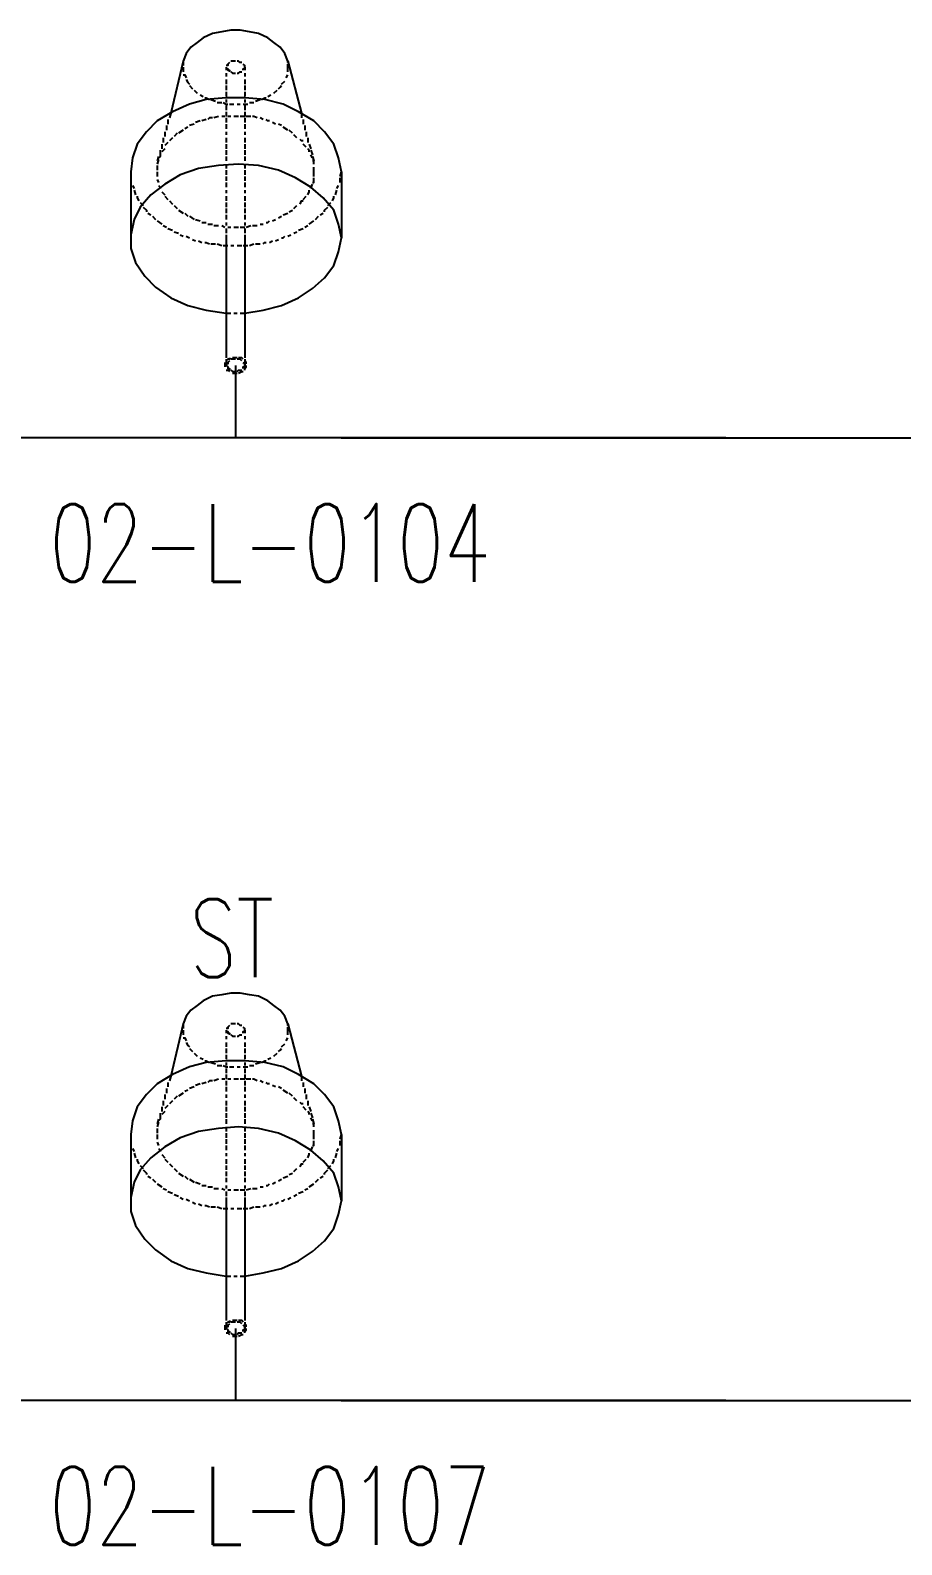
# Model space of a CAD drawing. Header units: inches. Extents: x 35 to 2894, y 23 to 617.
# Drawn here: x 352.9 to 403.4, y 211 to 298.7 of the extents above; entities that cross this region are included whole.
import ezdxf

# ---------------------------------------------------------------- set-up
doc = ezdxf.new("R2010")
doc.units = ezdxf.units.IN
doc.header["$MEASUREMENT"] = 0
doc.layers.add('Layer 1', color=7, linetype='Continuous')
doc.layers.add('LGT1', color=7, linetype='Continuous')
doc.styles.add('HZTXT', font='simplexs.shx', dxfattribs={"width": 0.7, "bigfont": 'hztxt.shx'})

msp = doc.modelspace()

# ---------------------------------------------------------------- linework, layer by layer
at = {"lineweight": -3}
for p, q in [((393.176, 275.099), (277.703, 275.099)), ((393.176, 219.381), (277.703, 219.381))]:
    msp.add_line(p, q, dxfattribs=at)
at = {"layer": 'Layer 1', "color": 1, "lineweight": -3}
for points in [[(367.821, 296.894), (367.643, 297.339), (367.377, 297.695), (367.021, 297.962), (366.665, 298.229), (366.131, 298.496), (365.597, 298.585), (365.063, 298.674), (364.53, 298.674), (363.996, 298.585), (363.462, 298.496), (362.928, 298.229), (362.573, 297.962), (362.217, 297.695), (361.95, 297.339), (361.772, 296.894)], [(361.772, 296.894), (361.06, 293.87), (360.971, 293.603)], [(361.772, 296.894), (361.772, 296.628)], [(361.772, 296.539), (361.772, 296.271)], [(364.441, 296.805), (364.352, 296.716), (364.352, 296.628), (364.263, 296.628)], [(364.263, 296.539), (364.263, 296.361)], [(364.263, 296.45), (364.352, 296.45), (364.352, 296.361), (364.441, 296.361), (364.441, 296.271)], [(364.797, 296.894), (364.53, 296.894)], [(364.53, 296.271), (364.619, 296.183), (364.797, 296.183)], [(365.153, 296.805), (365.063, 296.805), (364.974, 296.894), (364.886, 296.894)], [(364.886, 296.183), (364.974, 296.183), (365.063, 296.271), (365.153, 296.271)], [(365.331, 296.539), (365.331, 296.628), (365.242, 296.716)], [(365.242, 296.361), (365.242, 296.45), (365.331, 296.45), (365.331, 296.539)], [(365.331, 296.539), (365.331, 296.361)], [(367.821, 296.805), (367.821, 296.894)], [(367.821, 296.894), (368.622, 293.87), (368.622, 293.603)], [(367.821, 296.539), (367.821, 296.716)], [(367.821, 296.271), (367.821, 296.539)], [(361.772, 296.094), (361.861, 296.094), (361.95, 295.916)], [(361.95, 295.827), (362.039, 295.649), (362.128, 295.56)], [(362.128, 295.471), (362.306, 295.293)], [(364.263, 296.183), (364.263, 296.005)], [(364.263, 295.827), (364.263, 295.56)], [(364.263, 295.471), (364.263, 295.204)], [(365.331, 296.183), (365.331, 296.005)], [(365.331, 295.827), (365.331, 295.56)], [(365.331, 295.471), (365.331, 295.204)], [(367.288, 295.293), (367.377, 295.382), (367.466, 295.471)], [(367.466, 295.56), (367.643, 295.738)], [(367.732, 295.916), (367.821, 296.094)], [(370.846, 290.222), (370.935, 290.489), (370.757, 291.29), (370.49, 292.091), (369.956, 292.802), (369.334, 293.425), (368.444, 293.959), (367.555, 294.404), (366.487, 294.67), (365.331, 294.759), (364.263, 294.759), (363.107, 294.67), (362.128, 294.404), (361.149, 293.959), (360.26, 293.425), (359.637, 292.802), (359.103, 292.091), (358.836, 291.29), (358.747, 290.489)], [(362.395, 295.204), (362.573, 295.026)], [(362.75, 294.937), (362.928, 294.848)], [(363.018, 294.759), (363.107, 294.759), (363.284, 294.67)], [(363.373, 294.67), (363.64, 294.581)], [(363.729, 294.492), (363.996, 294.492)], [(364.085, 294.492), (364.263, 294.404), (364.352, 294.404)], [(364.263, 295.115), (364.263, 294.848)], [(364.263, 294.67), (364.263, 294.492)], [(365.331, 295.115), (365.331, 294.848)], [(365.331, 294.67), (365.331, 294.492)], [(365.597, 294.492), (365.864, 294.492)], [(365.953, 294.581), (366.22, 294.67)], [(366.309, 294.67), (366.487, 294.759), (366.576, 294.759)], [(366.665, 294.848), (366.843, 294.937)], [(367.021, 295.026), (367.198, 295.204)], [(363.462, 293.603), (363.284, 293.603), (363.195, 293.514)], [(363.818, 293.692), (363.551, 293.603)], [(364.174, 293.692), (363.996, 293.692)], [(364.263, 294.315), (364.263, 294.047)], [(364.263, 293.959), (364.263, 293.692)], [(364.263, 293.603), (364.263, 293.336)], [(364.53, 293.692), (364.352, 293.692)], [(364.441, 294.404), (364.708, 294.404)], [(364.974, 293.692), (364.708, 293.692)], [(364.886, 294.404), (365.063, 294.404)], [(365.331, 293.692), (365.063, 293.692)], [(365.242, 294.404), (365.508, 294.404)], [(365.331, 294.315), (365.331, 294.047)], [(365.331, 293.959), (365.331, 293.692)], [(365.331, 293.603), (365.331, 293.336)], [(365.686, 293.692), (365.419, 293.692)], [(366.042, 293.603), (365.864, 293.692), (365.775, 293.692)], [(366.398, 293.514), (366.22, 293.603)], [(360.704, 292.802), (360.704, 292.535)], [(360.793, 293.158), (360.793, 292.891)], [(360.882, 293.514), (360.882, 293.247)], [(361.416, 292.713), (361.238, 292.535)], [(361.772, 292.891), (361.505, 292.713)], [(362.039, 293.069), (361.861, 292.98)], [(362.395, 293.247), (362.128, 293.158)], [(362.75, 293.425), (362.484, 293.336)], [(363.107, 293.514), (362.839, 293.425)], [(364.263, 293.247), (364.263, 292.98)], [(364.263, 292.802), (364.263, 292.624)], [(365.331, 293.247), (365.331, 292.98)], [(365.331, 292.802), (365.331, 292.624)], [(366.754, 293.425), (366.665, 293.425), (366.576, 293.514)], [(367.11, 293.247), (366.932, 293.336)], [(367.466, 293.158), (367.288, 293.247)], [(367.821, 292.891), (367.555, 293.069)], [(368.088, 292.713), (367.91, 292.891)], [(368.711, 293.514), (368.711, 293.247)], [(368.8, 293.158), (368.8, 292.891)], [(368.889, 292.802), (368.889, 292.535)], [(360.526, 292.091), (360.526, 291.823)], [(360.704, 291.823), (360.526, 291.646)], [(360.615, 292.446), (360.615, 292.18)], [(360.882, 292.18), (360.704, 292.001)], [(361.149, 292.446), (360.971, 292.268)], [(364.263, 292.446), (364.263, 292.18)], [(364.263, 292.091), (364.263, 291.823)], [(365.331, 292.446), (365.331, 292.18)], [(365.331, 292.091), (365.331, 291.823)], [(368.355, 292.446), (368.177, 292.624)], [(368.711, 292.268), (368.622, 292.268), (368.533, 292.357)], [(368.889, 291.912), (368.711, 292.091)], [(368.978, 292.446), (368.978, 292.18)], [(369.067, 291.646), (369.067, 291.735), (368.978, 291.823)], [(369.067, 292.091), (369.156, 291.823)], [(360.349, 291.379), (360.26, 291.112)], [(360.349, 291.201), (360.26, 290.934)], [(360.438, 291.557), (360.438, 291.379), (360.349, 291.29)], [(360.438, 291.735), (360.438, 291.468)], [(364.263, 291.735), (364.263, 291.468)], [(364.263, 291.379), (364.263, 291.112)], [(365.331, 291.735), (365.331, 291.468)], [(365.331, 291.379), (365.331, 291.112)], [(369.156, 291.735), (369.245, 291.468)], [(369.245, 291.29), (369.156, 291.468)], [(369.245, 291.379), (369.334, 291.112)], [(369.334, 290.934), (369.334, 291.112), (369.245, 291.112)], [(370.935, 286.664), (370.757, 287.464), (370.49, 288.265), (369.867, 288.977), (369.156, 289.599), (368.266, 290.133), (367.288, 290.578), (366.131, 290.845), (364.974, 290.934), (363.818, 290.845), (362.662, 290.667), (361.594, 290.311), (360.704, 289.777), (359.904, 289.155), (359.281, 288.443), (358.925, 287.731), (358.747, 286.842), (358.747, 286.041), (359.014, 285.24), (359.548, 284.44), (360.17, 283.817), (361.06, 283.194), (362.039, 282.749), (363.107, 282.483), (364.263, 282.305)], [(358.747, 290.489), (358.747, 290.222)], [(358.747, 290.489), (358.747, 286.664)], [(358.747, 290.133), (358.747, 289.866)], [(360.26, 290.845), (360.26, 290.578)], [(360.26, 290.489), (360.26, 290.222)], [(364.263, 290.934), (364.263, 290.667)], [(364.263, 290.578), (364.263, 290.311)], [(364.263, 290.222), (364.263, 289.956)], [(365.331, 290.934), (365.331, 290.667)], [(365.331, 290.578), (365.331, 290.311)], [(365.331, 290.222), (365.331, 289.956)], [(369.245, 289.866), (369.334, 289.866), (369.334, 290.133)], [(369.334, 290.489), (369.334, 290.756)], [(369.334, 290.222), (369.334, 290.489)], [(370.846, 289.866), (370.846, 290.133)], [(370.935, 290.489), (370.935, 286.664)], [(358.836, 289.688), (358.925, 289.511)], [(358.925, 289.422), (359.014, 289.155)], [(360.26, 290.044), (360.349, 289.866)], [(360.349, 289.688), (360.438, 289.599), (360.438, 289.511)], [(360.526, 289.333), (360.704, 289.155)], [(364.263, 289.866), (364.263, 289.599)], [(364.263, 289.422), (364.263, 289.243)], [(365.331, 289.866), (365.331, 289.599)], [(365.331, 289.422), (365.331, 289.243)], [(368.978, 289.155), (369.067, 289.333), (369.067, 289.422)], [(369.156, 289.511), (369.245, 289.777)], [(370.579, 289.155), (370.668, 289.422)], [(370.668, 289.511), (370.757, 289.688)], [(359.103, 289.066), (359.103, 288.977), (359.192, 288.799)], [(359.281, 288.71), (359.459, 288.532)], [(359.459, 288.443), (359.637, 288.265), (359.637, 288.176)], [(360.704, 289.066), (360.882, 288.888)], [(360.971, 288.799), (361.149, 288.621)], [(361.238, 288.532), (361.416, 288.354)], [(364.263, 289.066), (364.263, 288.799)], [(364.263, 288.71), (364.263, 288.443)], [(364.263, 288.354), (364.263, 288.087)], [(365.331, 289.066), (365.331, 288.799)], [(365.331, 288.71), (365.331, 288.443)], [(365.331, 288.354), (365.331, 288.087)], [(368.177, 288.354), (368.355, 288.532)], [(368.533, 288.621), (368.622, 288.799), (368.711, 288.799)], [(368.711, 288.888), (368.889, 289.066)], [(369.956, 288.176), (369.956, 288.265), (370.134, 288.443)], [(370.134, 288.532), (370.312, 288.71)], [(370.401, 288.799), (370.49, 288.977), (370.49, 289.066)], [(359.726, 288.087), (359.904, 287.998)], [(359.993, 287.909), (360.17, 287.731)], [(360.26, 287.642), (360.526, 287.464)], [(361.505, 288.265), (361.772, 288.087)], [(361.861, 288.087), (362.039, 287.909)], [(362.128, 287.909), (362.395, 287.731)], [(362.484, 287.731), (362.75, 287.642)], [(362.839, 287.553), (363.107, 287.553)], [(363.195, 287.464), (363.462, 287.464)], [(364.263, 287.998), (364.263, 287.731)], [(364.263, 287.553), (364.263, 287.375)], [(365.331, 287.998), (365.331, 287.731)], [(365.331, 287.553), (365.331, 287.375)], [(366.22, 287.464), (366.398, 287.464)], [(366.576, 287.553), (366.665, 287.553), (366.754, 287.642)], [(366.932, 287.642), (367.11, 287.731)], [(367.288, 287.82), (367.466, 287.909)], [(367.555, 287.998), (367.821, 288.087)], [(367.91, 288.176), (368.088, 288.265)], [(369.067, 287.464), (369.334, 287.642)], [(369.423, 287.731), (369.601, 287.909)], [(369.69, 287.998), (369.867, 288.087)], [(360.615, 287.375), (360.793, 287.287)], [(360.882, 287.198), (361.149, 287.108)], [(361.238, 287.019), (361.505, 286.931)], [(361.594, 286.842), (361.772, 286.753)], [(361.95, 286.753), (362.128, 286.664)], [(362.306, 286.575), (362.484, 286.486)], [(363.551, 287.375), (363.818, 287.375)], [(363.996, 287.375), (364.174, 287.287)], [(364.263, 287.198), (364.263, 286.931)], [(364.263, 286.842), (364.263, 279.725)], [(364.352, 287.287), (364.53, 287.287)], [(364.708, 287.287), (364.974, 287.287)], [(365.063, 287.287), (365.331, 287.287)], [(365.331, 287.198), (365.331, 286.931)], [(365.331, 286.842), (365.331, 279.725)], [(365.331, 282.305), (366.398, 282.483), (367.466, 282.749), (368.444, 283.194), (369.245, 283.728), (369.956, 284.351), (370.49, 285.062), (370.757, 285.863), (370.935, 286.664)], [(365.419, 287.287), (365.686, 287.375)], [(365.775, 287.375), (366.042, 287.375)], [(367.11, 286.486), (367.288, 286.575)], [(367.466, 286.664), (367.555, 286.664), (367.643, 286.753)], [(367.821, 286.753), (367.999, 286.842)], [(368.177, 286.931), (368.355, 287.019)], [(368.444, 287.108), (368.711, 287.198)], [(368.8, 287.287), (368.978, 287.375)], [(362.662, 286.486), (362.839, 286.397)], [(363.018, 286.397), (363.107, 286.397), (363.284, 286.308)], [(363.373, 286.308), (363.64, 286.308)], [(363.729, 286.308), (363.996, 286.219)], [(364.085, 286.219), (364.352, 286.219)], [(364.53, 286.219), (364.708, 286.219)], [(364.886, 286.219), (365.153, 286.219)], [(365.242, 286.219), (365.508, 286.219)], [(365.597, 286.219), (365.864, 286.308)], [(365.953, 286.308), (366.22, 286.308)], [(366.398, 286.308), (366.487, 286.397), (366.576, 286.397)], [(366.754, 286.397), (366.932, 286.486)], [(364.263, 282.305), (364.53, 282.305)], [(364.708, 282.305), (364.886, 282.305)], [(365.063, 282.305), (365.331, 282.305)], [(364.441, 279.725), (364.441, 279.636), (364.352, 279.636), (364.263, 279.547)], [(364.441, 279.725), (364.441, 279.636), (364.352, 279.636), (364.263, 279.547)], [(364.263, 279.636), (364.263, 279.28)], [(364.797, 279.636), (364.53, 279.636)], [(364.886, 279.725), (364.619, 279.725)], [(364.886, 279.725), (364.619, 279.725)], [(365.153, 279.547), (365.063, 279.636), (364.886, 279.636)], [(365.242, 279.636), (365.153, 279.725), (364.974, 279.725)], [(365.242, 279.636), (365.153, 279.725), (364.974, 279.725)], [(365.331, 279.636), (365.331, 279.28)], [(364.174, 279.458), (364.174, 279.28)], [(364.174, 279.458), (364.174, 279.28)], [(364.174, 279.28), (364.174, 279.191)], [(364.174, 279.28), (364.174, 279.191)], [(364.441, 279.547), (364.352, 279.458), (364.352, 279.369), (364.263, 279.369)], [(364.263, 279.28), (364.352, 279.191), (364.352, 279.102), (364.441, 279.102), (364.441, 279.013)], [(364.263, 279.013), (364.352, 279.013), (364.441, 278.924)], [(364.263, 279.013), (364.352, 279.013), (364.441, 278.924)], [(364.53, 279.013), (364.619, 278.924), (364.797, 278.924)], [(364.619, 278.835), (364.886, 278.835)], [(364.619, 278.835), (364.886, 278.835)], [(364.886, 278.924), (364.974, 279.013), (365.153, 279.013)], [(364.974, 278.835), (365.153, 278.924), (365.242, 278.924)], [(364.974, 278.835), (365.153, 278.924), (365.242, 278.924)], [(365.331, 279.28), (365.331, 279.369), (365.242, 279.458)], [(365.242, 279.102), (365.242, 279.191), (365.331, 279.191), (365.331, 279.28)], [(365.419, 279.369), (365.419, 279.458), (365.331, 279.547)], [(365.419, 279.369), (365.419, 279.458), (365.331, 279.547)], [(365.331, 279.013), (365.331, 279.102), (365.419, 279.191), (365.419, 279.28)], [(365.331, 279.013), (365.331, 279.102), (365.419, 279.191), (365.419, 279.28)], [(367.821, 241.176), (367.643, 241.621), (367.377, 241.977), (367.021, 242.244), (366.665, 242.511), (366.131, 242.777), (365.597, 242.866), (365.063, 242.956), (364.53, 242.956), (363.996, 242.866), (363.462, 242.777), (362.928, 242.511), (362.573, 242.244), (362.217, 241.977), (361.95, 241.621), (361.772, 241.176)], [(361.772, 241.176), (361.06, 238.152), (360.971, 237.885)], [(361.772, 241.176), (361.772, 240.91)], [(364.441, 241.087), (364.352, 240.998), (364.352, 240.91), (364.263, 240.91)], [(364.797, 241.176), (364.53, 241.176)], [(365.153, 241.087), (365.063, 241.087), (364.974, 241.176), (364.886, 241.176)], [(365.331, 240.821), (365.331, 240.91), (365.242, 240.998)], [(367.821, 241.087), (367.821, 241.176)], [(367.821, 241.176), (368.622, 238.152), (368.622, 237.885)], [(367.821, 240.821), (367.821, 240.998)], [(361.772, 240.821), (361.772, 240.553)], [(361.772, 240.376), (361.861, 240.376), (361.95, 240.198)], [(364.263, 240.821), (364.263, 240.642)], [(364.263, 240.731), (364.352, 240.731), (364.352, 240.642), (364.441, 240.642), (364.441, 240.553)], [(364.263, 240.465), (364.263, 240.287)], [(364.53, 240.553), (364.619, 240.465), (364.797, 240.465)], [(364.886, 240.465), (364.974, 240.465), (365.063, 240.553), (365.153, 240.553)], [(365.242, 240.642), (365.242, 240.731), (365.331, 240.731), (365.331, 240.821)], [(365.331, 240.821), (365.331, 240.642)], [(365.331, 240.465), (365.331, 240.287)], [(367.732, 240.198), (367.821, 240.376)], [(367.821, 240.553), (367.821, 240.821)], [(361.95, 240.109), (362.039, 239.931), (362.128, 239.842)], [(362.128, 239.753), (362.306, 239.575)], [(362.395, 239.486), (362.573, 239.308)], [(364.263, 240.109), (364.263, 239.842)], [(364.263, 239.753), (364.263, 239.486)], [(364.263, 239.397), (364.263, 239.13)], [(365.331, 240.109), (365.331, 239.842)], [(365.331, 239.753), (365.331, 239.486)], [(365.331, 239.397), (365.331, 239.13)], [(367.021, 239.308), (367.198, 239.486)], [(367.288, 239.575), (367.377, 239.664), (367.466, 239.753)], [(367.466, 239.842), (367.643, 240.02)], [(370.846, 234.504), (370.935, 234.771), (370.757, 235.572), (370.49, 236.372), (369.956, 237.084), (369.334, 237.707), (368.444, 238.241), (367.555, 238.686), (366.487, 238.952), (365.331, 239.041), (364.263, 239.041), (363.107, 238.952), (362.128, 238.686), (361.149, 238.241), (360.26, 237.707), (359.637, 237.084), (359.103, 236.372), (358.836, 235.572), (358.747, 234.771)], [(362.75, 239.219), (362.928, 239.13)], [(363.018, 239.041), (363.107, 239.041), (363.284, 238.952)], [(363.373, 238.952), (363.64, 238.863)], [(363.729, 238.774), (363.996, 238.774)], [(364.085, 238.774), (364.263, 238.686), (364.352, 238.686)], [(364.263, 238.952), (364.263, 238.774)], [(364.263, 238.596), (364.263, 238.329)], [(364.441, 238.686), (364.708, 238.686)], [(364.886, 238.686), (365.063, 238.686)], [(365.242, 238.686), (365.508, 238.686)], [(365.331, 238.952), (365.331, 238.774)], [(365.331, 238.596), (365.331, 238.329)], [(365.597, 238.774), (365.864, 238.774)], [(365.953, 238.863), (366.22, 238.952)], [(366.309, 238.952), (366.487, 239.041), (366.576, 239.041)], [(366.665, 239.13), (366.843, 239.219)], [(360.882, 237.796), (360.882, 237.529)], [(362.395, 237.529), (362.128, 237.44)], [(362.75, 237.707), (362.484, 237.618)], [(363.107, 237.796), (362.839, 237.707)], [(363.462, 237.885), (363.284, 237.885), (363.195, 237.796)], [(363.818, 237.973), (363.551, 237.885)], [(364.174, 237.973), (363.996, 237.973)], [(364.263, 238.241), (364.263, 237.973)], [(364.263, 237.885), (364.263, 237.618)], [(364.263, 237.529), (364.263, 237.262)], [(364.53, 237.973), (364.352, 237.973)], [(364.974, 237.973), (364.708, 237.973)], [(365.331, 237.973), (365.063, 237.973)], [(365.331, 238.241), (365.331, 237.973)], [(365.331, 237.885), (365.331, 237.618)], [(365.331, 237.529), (365.331, 237.262)], [(365.686, 237.973), (365.419, 237.973)], [(366.042, 237.885), (365.864, 237.973), (365.775, 237.973)], [(366.398, 237.796), (366.22, 237.885)], [(366.754, 237.707), (366.665, 237.707), (366.576, 237.796)], [(367.11, 237.529), (366.932, 237.618)], [(367.466, 237.44), (367.288, 237.529)], [(368.711, 237.796), (368.711, 237.529)], [(360.615, 236.728), (360.615, 236.461)], [(360.704, 237.084), (360.704, 236.817)], [(360.793, 237.44), (360.793, 237.173)], [(361.149, 236.728), (360.971, 236.55)], [(361.416, 236.995), (361.238, 236.817)], [(361.772, 237.173), (361.505, 236.995)], [(362.039, 237.351), (361.861, 237.262)], [(364.263, 237.084), (364.263, 236.906)], [(364.263, 236.728), (364.263, 236.461)], [(365.331, 237.084), (365.331, 236.906)], [(365.331, 236.728), (365.331, 236.461)], [(367.821, 237.173), (367.555, 237.351)], [(368.088, 236.995), (367.91, 237.173)], [(368.355, 236.728), (368.177, 236.906)], [(368.711, 236.55), (368.622, 236.55), (368.533, 236.639)], [(368.8, 237.44), (368.8, 237.173)], [(368.889, 237.084), (368.889, 236.817)], [(368.978, 236.728), (368.978, 236.461)], [(360.438, 235.838), (360.438, 235.661), (360.349, 235.572)], [(360.438, 236.017), (360.438, 235.749)], [(360.526, 236.372), (360.526, 236.105)], [(360.704, 236.105), (360.526, 235.928)], [(360.882, 236.461), (360.704, 236.283)], [(364.263, 236.372), (364.263, 236.105)], [(364.263, 236.017), (364.263, 235.749)], [(365.331, 236.372), (365.331, 236.105)], [(365.331, 236.017), (365.331, 235.749)], [(368.889, 236.194), (368.711, 236.372)], [(369.067, 235.928), (369.067, 236.017), (368.978, 236.105)], [(369.067, 236.372), (369.156, 236.105)], [(369.156, 236.017), (369.245, 235.749)], [(369.245, 235.572), (369.156, 235.749)], [(370.935, 230.945), (370.757, 231.746), (370.49, 232.547), (369.867, 233.259), (369.156, 233.881), (368.266, 234.415), (367.288, 234.86), (366.131, 235.127), (364.974, 235.216), (363.818, 235.127), (362.662, 234.949), (361.594, 234.593), (360.704, 234.059), (359.904, 233.437), (359.281, 232.725), (358.925, 232.013), (358.747, 231.124), (358.747, 230.323), (359.014, 229.522), (359.548, 228.721), (360.17, 228.099), (361.06, 227.476), (362.039, 227.031), (363.107, 226.764), (364.263, 226.586)], [(360.349, 235.661), (360.26, 235.394)], [(360.349, 235.483), (360.26, 235.216)], [(360.26, 235.127), (360.26, 234.86)], [(364.263, 235.661), (364.263, 235.394)], [(364.263, 235.216), (364.263, 234.949)], [(364.263, 234.86), (364.263, 234.593)], [(365.331, 235.661), (365.331, 235.394)], [(365.331, 235.216), (365.331, 234.949)], [(365.331, 234.86), (365.331, 234.593)], [(369.245, 235.661), (369.334, 235.394)], [(369.334, 235.216), (369.334, 235.394), (369.245, 235.394)], [(369.334, 234.771), (369.334, 235.038)], [(358.747, 234.771), (358.747, 234.504)], [(358.747, 234.771), (358.747, 230.945)], [(358.747, 234.415), (358.747, 234.148)], [(360.26, 234.771), (360.26, 234.504)], [(360.26, 234.326), (360.349, 234.148)], [(364.263, 234.504), (364.263, 234.237)], [(364.263, 234.148), (364.263, 233.881)], [(365.331, 234.504), (365.331, 234.237)], [(365.331, 234.148), (365.331, 233.881)], [(369.156, 233.793), (369.245, 234.059)], [(369.245, 234.148), (369.334, 234.148), (369.334, 234.415)], [(369.334, 234.504), (369.334, 234.771)], [(370.846, 234.148), (370.846, 234.415)], [(370.935, 234.771), (370.935, 230.945)], [(358.836, 233.97), (358.925, 233.793)], [(358.925, 233.703), (359.014, 233.437)], [(359.103, 233.348), (359.103, 233.259), (359.192, 233.081)], [(360.349, 233.97), (360.438, 233.881), (360.438, 233.793)], [(360.526, 233.614), (360.704, 233.437)], [(360.704, 233.348), (360.882, 233.17)], [(364.263, 233.703), (364.263, 233.525)], [(364.263, 233.348), (364.263, 233.081)], [(365.331, 233.703), (365.331, 233.525)], [(365.331, 233.348), (365.331, 233.081)], [(368.711, 233.17), (368.889, 233.348)], [(368.978, 233.437), (369.067, 233.614), (369.067, 233.703)], [(370.401, 233.081), (370.49, 233.259), (370.49, 233.348)], [(370.579, 233.437), (370.668, 233.703)], [(370.668, 233.793), (370.757, 233.97)], [(359.281, 232.992), (359.459, 232.814)], [(359.459, 232.725), (359.637, 232.547), (359.637, 232.458)], [(359.726, 232.369), (359.904, 232.28)], [(360.971, 233.081), (361.149, 232.903)], [(361.238, 232.814), (361.416, 232.636)], [(361.505, 232.547), (361.772, 232.369)], [(361.861, 232.369), (362.039, 232.191)], [(364.263, 232.992), (364.263, 232.725)], [(364.263, 232.636), (364.263, 232.369)], [(364.263, 232.28), (364.263, 232.013)], [(365.331, 232.992), (365.331, 232.725)], [(365.331, 232.636), (365.331, 232.369)], [(365.331, 232.28), (365.331, 232.013)], [(367.555, 232.28), (367.821, 232.369)], [(367.91, 232.458), (368.088, 232.547)], [(368.177, 232.636), (368.355, 232.814)], [(368.533, 232.903), (368.622, 233.081), (368.711, 233.081)], [(369.69, 232.28), (369.867, 232.369)], [(369.956, 232.458), (369.956, 232.547), (370.134, 232.725)], [(370.134, 232.814), (370.312, 232.992)], [(359.993, 232.191), (360.17, 232.013)], [(360.26, 231.924), (360.526, 231.746)], [(360.615, 231.657), (360.793, 231.568)], [(360.882, 231.479), (361.149, 231.39)], [(362.128, 232.191), (362.395, 232.013)], [(362.484, 232.013), (362.75, 231.924)], [(362.839, 231.835), (363.107, 231.835)], [(363.195, 231.746), (363.462, 231.746)], [(363.551, 231.657), (363.818, 231.657)], [(363.996, 231.657), (364.174, 231.568)], [(364.263, 231.835), (364.263, 231.657)], [(364.263, 231.479), (364.263, 231.213)], [(364.352, 231.568), (364.53, 231.568)], [(364.708, 231.568), (364.974, 231.568)], [(365.063, 231.568), (365.331, 231.568)], [(365.331, 231.835), (365.331, 231.657)], [(365.331, 231.479), (365.331, 231.213)], [(365.419, 231.568), (365.686, 231.657)], [(365.775, 231.657), (366.042, 231.657)], [(366.22, 231.746), (366.398, 231.746)], [(366.576, 231.835), (366.665, 231.835), (366.754, 231.924)], [(366.932, 231.924), (367.11, 232.013)], [(367.288, 232.102), (367.466, 232.191)], [(368.444, 231.39), (368.711, 231.479)], [(368.8, 231.568), (368.978, 231.657)], [(369.067, 231.746), (369.334, 231.924)], [(369.423, 232.013), (369.601, 232.191)], [(361.238, 231.301), (361.505, 231.213)], [(361.594, 231.124), (361.772, 231.035)], [(361.95, 231.035), (362.128, 230.945)], [(362.306, 230.857), (362.484, 230.768)], [(362.662, 230.768), (362.839, 230.679)], [(363.018, 230.679), (363.107, 230.679), (363.284, 230.59)], [(363.373, 230.59), (363.64, 230.59)], [(363.729, 230.59), (363.996, 230.501)], [(364.085, 230.501), (364.352, 230.501)], [(364.263, 231.124), (364.263, 224.006)], [(364.53, 230.501), (364.708, 230.501)], [(364.886, 230.501), (365.153, 230.501)], [(365.242, 230.501), (365.508, 230.501)], [(365.331, 231.124), (365.331, 224.006)], [(365.331, 226.586), (366.398, 226.764), (367.466, 227.031), (368.444, 227.476), (369.245, 228.01), (369.956, 228.633), (370.49, 229.344), (370.757, 230.145), (370.935, 230.945)], [(365.597, 230.501), (365.864, 230.59)], [(365.953, 230.59), (366.22, 230.59)], [(366.398, 230.59), (366.487, 230.679), (366.576, 230.679)], [(366.754, 230.679), (366.932, 230.768)], [(367.11, 230.768), (367.288, 230.857)], [(367.466, 230.945), (367.555, 230.945), (367.643, 231.035)], [(367.821, 231.035), (367.999, 231.124)], [(368.177, 231.213), (368.355, 231.301)], [(364.263, 226.586), (364.53, 226.586)], [(364.708, 226.586), (364.886, 226.586)], [(365.063, 226.586), (365.331, 226.586)], [(364.174, 223.74), (364.174, 223.562)], [(364.174, 223.74), (364.174, 223.562)], [(364.174, 223.562), (364.174, 223.473)], [(364.174, 223.562), (364.174, 223.473)], [(364.441, 224.006), (364.441, 223.917), (364.352, 223.917), (364.263, 223.829)], [(364.441, 224.006), (364.441, 223.917), (364.352, 223.917), (364.263, 223.829)], [(364.263, 223.917), (364.263, 223.562)], [(364.441, 223.829), (364.352, 223.74), (364.352, 223.651), (364.263, 223.651)], [(364.263, 223.562), (364.352, 223.473), (364.352, 223.384), (364.441, 223.384), (364.441, 223.295)], [(364.797, 223.917), (364.53, 223.917)], [(364.886, 224.006), (364.619, 224.006)], [(364.886, 224.006), (364.619, 224.006)], [(365.153, 223.829), (365.063, 223.917), (364.886, 223.917)], [(365.242, 223.917), (365.153, 224.006), (364.974, 224.006)], [(365.242, 223.917), (365.153, 224.006), (364.974, 224.006)], [(365.331, 223.562), (365.331, 223.651), (365.242, 223.74)], [(365.242, 223.384), (365.242, 223.473), (365.331, 223.473), (365.331, 223.562)], [(365.331, 223.917), (365.331, 223.562)], [(365.419, 223.651), (365.419, 223.74), (365.331, 223.829)], [(365.419, 223.651), (365.419, 223.74), (365.331, 223.829)], [(365.331, 223.295), (365.331, 223.384), (365.419, 223.473), (365.419, 223.562)], [(365.331, 223.295), (365.331, 223.384), (365.419, 223.473), (365.419, 223.562)], [(364.263, 223.295), (364.352, 223.295), (364.441, 223.206)], [(364.263, 223.295), (364.352, 223.295), (364.441, 223.206)], [(364.53, 223.295), (364.619, 223.206), (364.797, 223.206)], [(364.619, 223.117), (364.886, 223.117)], [(364.619, 223.117), (364.886, 223.117)], [(364.886, 223.206), (364.974, 223.295), (365.153, 223.295)], [(364.974, 223.117), (365.153, 223.206), (365.242, 223.206)], [(364.974, 223.117), (365.153, 223.206), (365.242, 223.206)]]:
    msp.add_lwpolyline(points, dxfattribs=at)
at = {"layer": 'Layer 1', "lineweight": -3}
for points in [[(364.797, 279.28), (364.797, 275.099)], [(370.914, 275.099), (415.039, 275.099)], [(364.797, 223.562), (364.797, 219.381)], [(370.914, 219.381), (415.039, 219.381)]]:
    msp.add_lwpolyline(points, dxfattribs=at)

# ---------------------------------------------------------------- texts
at = {"layer": 'LGT1', "lineweight": -3, "style": 'HZTXT', "width": 0.7}
for s, p in [('02-L-0104', (354.041, 266.759)), ('02-L-0107', (354.041, 211.041))]:
    msp.add_text(s, height=4.5, dxfattribs=at).set_placement(p)
at = {"layer": 'LGT1', "color": 1, "lineweight": -3, "style": 'HZTXT', "width": 0.7}
msp.add_text('ST', height=4.5, dxfattribs=at).set_placement((362.152, 243.889))

doc.saveas('drawing.dxf')
